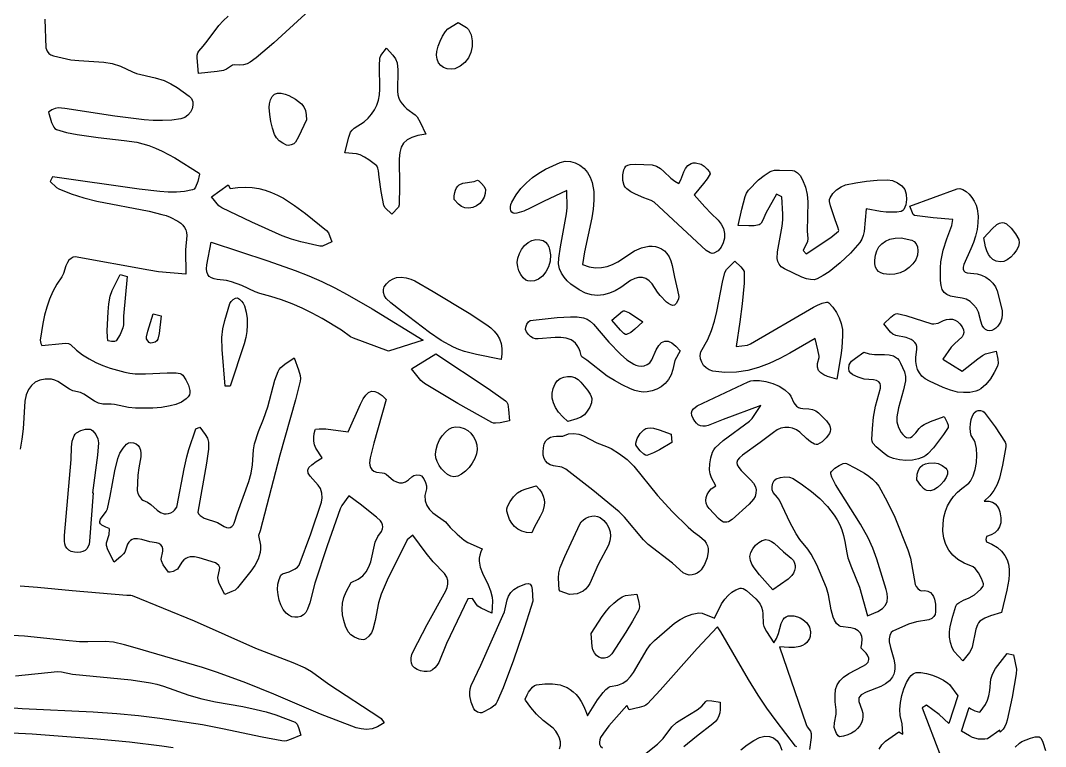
# Model space of a CAD drawing. Header units: centimetres. Extents: x 3 to 18, y 0.8 to 29.
# Drawn here: x 10.31 to 17.97, y 18.1 to 23.52 of the extents above; entities that cross this region are included whole.
import ezdxf

# ---------------------------------------------------------------- set-up
doc = ezdxf.new("R2010")
doc.units = ezdxf.units.CM
doc.layers.add('CUT', color=7, linetype='Continuous')

msp = doc.modelspace()

# ---------------------------------------------------------------- linework, layer by layer
at = {"layer": 'CUT'}
for points in [[(12.583382, 23.700231), (12.294049, 23.432597), (12.20399, 23.352103), (12.07128, 23.239536), (12.027741, 23.207284), (12.003668, 23.194992), (11.977432, 23.186817), (11.948562, 23.183927), (11.906757, 23.18751), (11.896378, 23.184123), (11.851033, 23.155456), (11.827232, 23.145287), (11.781138, 23.137233), (11.641053, 23.121673), (11.630761, 23.238576), (11.631853, 23.258899), (11.636115, 23.276143), (11.644457, 23.289426), (11.676466, 23.325591), (11.705935, 23.36386), (11.792775, 23.480622), (11.82576, 23.51664), (11.863042, 23.549427)], [(10.492491, 23.528762), (10.501614, 23.313376), (10.509769, 23.289798), (10.522518, 23.272991), (10.539027, 23.261457), (10.55846, 23.253699), (10.686811, 23.225548), (10.748528, 23.218754), (10.935311, 23.206345), (10.996901, 23.195989), (11.057545, 23.178084), (11.147256, 23.134857), (11.179473, 23.123033), (11.316972, 23.090039), (11.38406, 23.069133), (11.433595, 23.045548), (11.481206, 23.017043), (11.572695, 22.953175), (11.589792, 22.934775), (11.598686, 22.911536), (11.599902, 22.88547), (11.593961, 22.858589), (11.581385, 22.832902), (11.562696, 22.810423), (11.538417, 22.79316), (11.509069, 22.783127), (11.441394, 22.774299), (11.372518, 22.771243), (11.303302, 22.772777), (11.234608, 22.777717), (11.015969, 22.804302), (10.643642, 22.860693), (10.592058, 22.86595), (10.570614, 22.862158), (10.546979, 22.85201), (10.520644, 22.834796), (10.544372, 22.756059), (10.559662, 22.72259), (10.569119, 22.711021), (10.580149, 22.704299), (10.656226, 22.68324), (10.73422, 22.667909), (10.892165, 22.64404), (11.084904, 22.622593), (11.180051, 22.608783), (11.226409, 22.598412), (11.27161, 22.584703), (11.321018, 22.565571), (11.369443, 22.54357), (11.46387, 22.492942), (11.646739, 22.379084), (11.648193, 22.372408), (11.635516, 22.316719), (11.617906, 22.275041), (11.607864, 22.260384), (11.597671, 22.253205), (11.537764, 22.241539), (11.475965, 22.236154), (11.413573, 22.236249), (11.351884, 22.241025), (11.197054, 22.26006), (10.551651, 22.351221), (10.532981, 22.316776), (10.580852, 22.272632), (10.598601, 22.261824), (10.691371, 22.224155), (10.786041, 22.194079), (10.882154, 22.169776), (11.271979, 22.093885), (11.368509, 22.071138), (11.399253, 22.061521), (11.429387, 22.049317), (11.487503, 22.019981), (11.508601, 22.006291), (11.525299, 21.991015), (11.537894, 21.974096), (11.546683, 21.955477), (11.551962, 21.935099), (11.55403, 21.912906), (11.543716, 21.805218), (11.546774, 21.623763), (11.342778, 21.643088), (11.270173, 21.653474), (10.721254, 21.754955), (10.70636, 21.752373), (10.689612, 21.742343), (10.673996, 21.728072), (10.662499, 21.712762), (10.650912, 21.685896), (10.633346, 21.629037), (10.620023, 21.603998), (10.584173, 21.550198), (10.553949, 21.49458), (10.528778, 21.437319), (10.508086, 21.37859), (10.4913, 21.31857), (10.477847, 21.257436), (10.458644, 21.132527), (10.462931, 21.107642), (10.471133, 21.092796), (10.622913, 21.108401), (10.647839, 21.109616), (10.670082, 21.107528), (10.685871, 21.099512), (10.729195, 21.058615), (10.775405, 21.023118), (10.82409, 20.992471), (10.874842, 20.966123), (10.927251, 20.943522), (10.980907, 20.924117), (11.090327, 20.892694), (11.128261, 20.885421), (11.167096, 20.88181), (11.246667, 20.882167), (11.40784, 20.889335), (11.474288, 20.888667), (11.503986, 20.883694), (11.515554, 20.878663), (11.524022, 20.871407), (11.547473, 20.836197), (11.566893, 20.7954), (11.577204, 20.755614), (11.577356, 20.738162), (11.573328, 20.723437), (11.563536, 20.708333), (11.549847, 20.694429), (11.513905, 20.670567), (11.471744, 20.652535), (11.429609, 20.64102), (11.365715, 20.630884), (11.300826, 20.625266), (11.170467, 20.624207), (11.118435, 20.630697), (11.014822, 20.652195), (10.989326, 20.654308), (10.927363, 20.653923), (10.894439, 20.662397), (10.864535, 20.676466), (10.785019, 20.728785), (10.75927, 20.741774), (10.703079, 20.754889), (10.67733, 20.765708), (10.590895, 20.824009), (10.568185, 20.834706), (10.542938, 20.840798), (10.497054, 20.842228), (10.456759, 20.834857), (10.422179, 20.819008), (10.393439, 20.795002), (10.370667, 20.763164), (10.353989, 20.723815), (10.343531, 20.677278), (10.331132, 20.470428), (10.322395, 20.394018), (10.310425, 20.318268)], [(10.309863, 19.298667), (10.438743, 19.288721), (10.696509, 19.263601), (11.106964, 19.228016), (11.136317, 19.229009), (11.145153, 19.22715), (11.608243, 19.037754), (12.066755, 18.834294), (12.346257, 18.725316), (12.43798, 18.685921), (12.484312, 18.659932), (12.615307, 18.564088), (12.996846, 18.317068), (13.005888, 18.309069), (13.027951, 18.277353), (12.979331, 18.245048), (12.937373, 18.231338), (12.896719, 18.227063), (12.857185, 18.230395), (12.818582, 18.239504), (12.551763, 18.341338), (12.20334, 18.490474), (11.994101, 18.574729), (11.782587, 18.652619), (11.670279, 18.688783), (11.330041, 18.787445), (11.168631, 18.836757), (11.08752, 18.859278), (11.005573, 18.877017), (10.94322, 18.882887), (10.815897, 18.879987), (10.752387, 18.88128), (10.64936, 18.890301), (10.340711, 18.923401), (10.210754, 18.931181)], [(14.338355, 18.081562), (14.34498, 18.107219), (14.344455, 18.134343), (14.337717, 18.161842), (14.325702, 18.188624), (14.309345, 18.213598), (14.289583, 18.235671), (14.215119, 18.294196), (14.166952, 18.340705), (14.12293, 18.391529), (14.083131, 18.444914), (14.082355, 18.453758), (14.095532, 18.486209), (14.107396, 18.505838), (14.136448, 18.541958), (14.151548, 18.554472), (14.165638, 18.560635), (14.227604, 18.568358), (14.286807, 18.568406), (14.34257, 18.559366), (14.36895, 18.550995), (14.394217, 18.539823), (14.418286, 18.525672), (14.441073, 18.508364), (14.462493, 18.487725), (14.482462, 18.463575), (14.500895, 18.43574), (14.517709, 18.404042), (14.532817, 18.368305), (14.546136, 18.328351), (14.62266, 18.448715), (14.663436, 18.501759), (14.684159, 18.524762), (14.706066, 18.542694), (14.717201, 18.548229), (14.773824, 18.558015), (14.811514, 18.573117), (14.842756, 18.594661), (14.868913, 18.621343), (14.891354, 18.651856), (14.993705, 18.826877), (15.018417, 18.860961), (15.047209, 18.889903), (15.197657, 19.019409), (15.238055, 19.047415), (15.281186, 19.070743), (15.327859, 19.087929), (15.378884, 19.097507), (15.404719, 19.095104), (15.494678, 19.058505), (15.548492, 19.164528), (15.572313, 19.199046), (15.596665, 19.225886), (15.624949, 19.250219), (15.655833, 19.269588), (15.687988, 19.281538), (15.698407, 19.28168), (15.709806, 19.278103), (15.734497, 19.26286), (15.805161, 19.202769), (15.822391, 19.182887), (15.836043, 19.161716), (15.8463, 19.139107), (15.853345, 19.11491), (15.857363, 19.088975), (15.858, 19.013905), (15.863334, 18.995986), (15.883654, 18.958315), (15.938492, 18.873925), (15.95982, 18.905925), (15.973613, 18.942812), (15.994093, 19.016992), (16.008531, 19.047155), (16.018495, 19.058945), (16.030934, 19.067947), (16.046334, 19.073715), (16.065179, 19.075804), (16.087953, 19.073768), (16.11514, 19.067161), (16.136625, 19.05894), (16.155515, 19.048433), (16.185405, 19.021871), (16.20461, 18.990107), (16.212927, 18.955774), (16.210154, 18.921503), (16.204546, 18.905214), (16.19609, 18.889927), (16.184761, 18.875972), (16.170533, 18.863678), (16.153382, 18.853373), (16.133281, 18.845387), (16.092381, 18.838), (16.051249, 18.837807), (15.981428, 18.84258), (16.179633, 18.264063), (16.188979, 18.246553), (16.212607, 18.213481), (16.218183, 18.19651), (16.218121, 18.166829), (16.205186, 18.07682)], [(16.110011, 18.096017), (16.10194, 18.103175), (16.028735, 18.195948), (15.957085, 18.290028), (15.887839, 18.385812), (15.821844, 18.483697), (15.749592, 18.599736), (15.543624, 18.954836), (15.519175, 18.992103), (15.367402, 18.831549), (15.089988, 18.519857), (14.994776, 18.418627), (14.982381, 18.40856), (14.967626, 18.400783), (14.933146, 18.39005), (14.859052, 18.373564), (14.840894, 18.406362), (14.707142, 18.253296), (14.665392, 18.200173), (14.644642, 18.165912), (14.638229, 18.148547), (14.635546, 18.131709), (14.637407, 18.115909), (14.644628, 18.101659), (14.658025, 18.089471)], [(10.275226, 18.62806), (10.589296, 18.658742), (10.616995, 18.657259), (10.70128, 18.639246), (11.137681, 18.596386), (11.281857, 18.574931), (11.330669, 18.5644), (11.378919, 18.550872), (11.569724, 18.48379), (11.666216, 18.454363), (11.767208, 18.43235), (11.971413, 18.397069), (12.072817, 18.376402), (12.146649, 18.357259), (12.219702, 18.334653), (12.291702, 18.308877), (12.362374, 18.280222), (12.370644, 18.274453), (12.377513, 18.26542), (12.388302, 18.240473), (12.406823, 18.183454), (12.33415, 18.153448), (12.298417, 18.141976), (12.281134, 18.139662), (12.264406, 18.140597), (12.115855, 18.168896), (11.819898, 18.232192), (11.671316, 18.260242), (11.352493, 18.308549), (11.19243, 18.328084), (11.03208, 18.34392), (10.855169, 18.356449), (10.323255, 18.380616), (10.035142, 18.402604)], [(16.72499, 18.08032), (16.746266, 18.112102), (16.773215, 18.139816), (16.871888, 18.208994), (16.902617, 18.191089), (16.897066, 18.268697), (16.881968, 18.330923), (16.880211, 18.376794), (16.884803, 18.427377), (16.895058, 18.47956), (16.910292, 18.530233), (16.929821, 18.576283), (16.952958, 18.614598), (16.965667, 18.629882), (16.979021, 18.642066), (16.989484, 18.647607), (17.003015, 18.650834), (17.037466, 18.651044), (17.078738, 18.644089), (17.123195, 18.631364), (17.167204, 18.614261), (17.207128, 18.594173), (17.239333, 18.572495), (17.251404, 18.561494), (17.313382, 18.478809), (17.246609, 18.271275), (17.174218, 18.337643), (17.080094, 18.408638), (17.047738, 18.388594), (17.185025, 18.030888)], [(14.924222, 18.001036), (15.069221, 18.116912), (15.111342, 18.159035), (15.177381, 18.245991), (15.212673, 18.277585), (15.250913, 18.303401), (15.367427, 18.371918), (15.401562, 18.400361), (15.430695, 18.435897), (15.436741, 18.440233), (15.44668, 18.442004), (15.474578, 18.440159), (15.536876, 18.43107), (15.538633, 18.374551), (15.535057, 18.349992), (15.528126, 18.327408), (15.517554, 18.306433), (15.503052, 18.286698), (15.484333, 18.267835), (15.362316, 18.175055), (15.266629, 18.096218)], [(9.058583, 18.081717), (9.221871, 18.128267), (9.549785, 18.216801), (9.583014, 18.223202), (9.617321, 18.225889), (10.042302, 18.211963), (10.397675, 18.193098), (10.883602, 18.15779), (11.126005, 18.135208), (11.367359, 18.105401), (11.452585, 18.091416)], [(15.692788, 18.075677), (15.739415, 18.112499), (15.788392, 18.144815), (15.831726, 18.166126), (15.871335, 18.176093), (15.906785, 18.175153), (15.937639, 18.16374), (15.963463, 18.142291), (15.983823, 18.111239), (15.998282, 18.071021)], [(17.742127, 18.094448), (17.774286, 18.124718), (17.7919, 18.136525), (17.856964, 18.16273), (17.889758, 18.17067), (17.921139, 18.170739), (17.928578, 18.166864), (17.935314, 18.158472), (17.947195, 18.132101), (17.968176, 18.068749)]]:
    msp.add_lwpolyline(points, dxfattribs=at)
for points in [[(13.68667, 23.367326), (13.686147, 23.322979), (13.676222, 23.279717), (13.657522, 23.239528), (13.630678, 23.2044), (13.596315, 23.176319), (13.555064, 23.157273), (13.528991, 23.153938), (13.499795, 23.157542), (13.472143, 23.167038), (13.450704, 23.181377), (13.435193, 23.202854), (13.424338, 23.230302), (13.419113, 23.259647), (13.420494, 23.286813), (13.431047, 23.325979), (13.446168, 23.364381), (13.464958, 23.401346), (13.486518, 23.436202), (13.504214, 23.455151), (13.580032, 23.50291), (13.643829, 23.465041), (13.656998, 23.451328), (13.677163, 23.410771)], [(12.8209, 22.52254), (12.733335, 22.529353), (12.763278, 22.64661), (12.777055, 22.684054), (12.788251, 22.700066), (12.804931, 22.713822), (12.878429, 22.762148), (12.908824, 22.789209), (12.934703, 22.818811), (12.956049, 22.850953), (12.972843, 22.885638), (12.985068, 22.922867), (12.992707, 22.962642), (12.99574, 23.004964), (12.994043, 23.179645), (12.996585, 23.237599), (13.002783, 23.256891), (13.046233, 23.312785), (13.093149, 23.258784), (13.113459, 23.231195), (13.125103, 23.201985), (13.130358, 23.150238), (13.12779, 22.991195), (13.131253, 22.963607), (13.138377, 22.938787), (13.148924, 22.916368), (13.162657, 22.895981), (13.179339, 22.877258), (13.198733, 22.859829), (13.260378, 22.814821), (13.273934, 22.798821), (13.29666, 22.759383), (13.338308, 22.670854), (13.280826, 22.659357), (13.235045, 22.645114), (13.19979, 22.626787), (13.173885, 22.603039), (13.156156, 22.572533), (13.145427, 22.533932), (13.140523, 22.485899), (13.143532, 22.284227), (13.140696, 22.141625), (13.134115, 22.123836), (13.084931, 22.072228), (13.035053, 22.120281), (13.025947, 22.138237), (13.005725, 22.242763), (12.990197, 22.34852), (12.986002, 22.394893), (12.981835, 22.416153), (12.972583, 22.432157), (12.944574, 22.456851), (12.913976, 22.479102), (12.881471, 22.498529), (12.847744, 22.514745)], [(12.446688, 22.8146), (12.446956, 22.777563), (12.388388, 22.650608), (12.365881, 22.610108), (12.353152, 22.598313), (12.333868, 22.589168), (12.313628, 22.584643), (12.298031, 22.58671), (12.271183, 22.602161), (12.245135, 22.620759), (12.22326, 22.642221), (12.208928, 22.666265), (12.193374, 22.714972), (12.181982, 22.765341), (12.17426, 22.81657), (12.169713, 22.867859), (12.171312, 22.895811), (12.178735, 22.92518), (12.191221, 22.951073), (12.20801, 22.968601), (12.230912, 22.975898), (12.259421, 22.975596), (12.289071, 22.969398), (12.315396, 22.95901), (12.365975, 22.930901), (12.389354, 22.914373), (12.410119, 22.895214), (12.427266, 22.87269), (12.43979, 22.846064)], [(15.168382, 21.396318), (15.150916, 21.405079), (15.13685, 21.415666), (15.090898, 21.464684), (15.070309, 21.491139), (15.03122, 21.551508), (15.008166, 21.575796), (14.983419, 21.592044), (14.957036, 21.600327), (14.92908, 21.600718), (14.899608, 21.593293), (14.868683, 21.578128), (14.796121, 21.525624), (14.75446, 21.500936), (14.71155, 21.482115), (14.667567, 21.470047), (14.622683, 21.465617), (14.57707, 21.469709), (14.530903, 21.48321), (14.484354, 21.507004), (14.423402, 21.549664), (14.395778, 21.574243), (14.37161, 21.601499), (14.352062, 21.631816), (14.3383, 21.665578), (14.331488, 21.703167), (14.332791, 21.744968), (14.34577, 21.827925), (14.390713, 22.076041), (14.394286, 22.118688), (14.392334, 22.248402), (14.217227, 22.167108), (14.119647, 22.117076), (14.070315, 22.094701), (14.019548, 22.079141), (14.004355, 22.078034), (13.991761, 22.081274), (13.98198, 22.088343), (13.975222, 22.09872), (13.971701, 22.111885), (13.97163, 22.127319), (13.975222, 22.144501), (13.982687, 22.162912), (14.014027, 22.216896), (14.050276, 22.264921), (14.090926, 22.307518), (14.135472, 22.345221), (14.183406, 22.378563), (14.234221, 22.408077), (14.287411, 22.434298), (14.342469, 22.457756), (14.380812, 22.467407), (14.418932, 22.466743), (14.455731, 22.456895), (14.490114, 22.438993), (14.520987, 22.414169), (14.547253, 22.383554), (14.567816, 22.348277), (14.581581, 22.309471), (14.593191, 22.24215), (14.595487, 22.176055), (14.590444, 22.110927), (14.580034, 22.046503), (14.5242, 21.790642), (14.509927, 21.696565), (14.560372, 21.680212), (14.607609, 21.672981), (14.652085, 21.6739), (14.694248, 21.681998), (14.734544, 21.696306), (14.773421, 21.715852), (14.898651, 21.799112), (14.951233, 21.821856), (15.00404, 21.833089), (15.029776, 21.83379), (15.054664, 21.830895), (15.078404, 21.824163), (15.100694, 21.813354), (15.121234, 21.798229), (15.139722, 21.778549), (15.155856, 21.754073), (15.169337, 21.724562), (15.179862, 21.689776), (15.19583, 21.601398), (15.219413, 21.506032), (15.228487, 21.457969), (15.22713, 21.440967), (15.220004, 21.422765), (15.208998, 21.405928), (15.196004, 21.393021), (15.184871, 21.391569)], [(14.825206, 22.419293), (14.834393, 22.429788), (14.848949, 22.437816), (14.866031, 22.442427), (14.905555, 22.444592), (15.028889, 22.44151), (15.061945, 22.430926), (15.091126, 22.413482), (15.117901, 22.391397), (15.170095, 22.342163), (15.19845, 22.319448), (15.230265, 22.300955), (15.243405, 22.327825), (15.266267, 22.387367), (15.279924, 22.414719), (15.297687, 22.43691), (15.321522, 22.45128), (15.336332, 22.454701), (15.353397, 22.455169), (15.395279, 22.445915), (15.41884, 22.431741), (15.441945, 22.409746), (15.458587, 22.387745), (15.462759, 22.373556), (15.4405, 22.337504), (15.413142, 22.301487), (15.344524, 22.218163), (15.424658, 22.127861), (15.47149, 22.077264), (15.522343, 22.027386), (15.546107, 21.998797), (15.561861, 21.965444), (15.569667, 21.929394), (15.569584, 21.892714), (15.561675, 21.857471), (15.545998, 21.825732), (15.522616, 21.799564), (15.491588, 21.781035), (15.478295, 21.779919), (15.462279, 21.784222), (15.433117, 21.801795), (15.044653, 22.161223), (15.021846, 22.175432), (14.966921, 22.193531), (14.905894, 22.221992), (14.870874, 22.240307), (14.840689, 22.261339), (14.829074, 22.273453), (14.820664, 22.286942), (14.811231, 22.323075), (14.810406, 22.365432), (14.818142, 22.404255)], [(16.153856, 22.328873), (16.176532, 22.274841), (16.188969, 22.22033), (16.193731, 22.165478), (16.187312, 21.945417), (16.192162, 21.890928), (16.190442, 21.869407), (16.15915, 21.800858), (16.180083, 21.776576), (16.363627, 21.899304), (16.421063, 21.944598), (16.423488, 21.951068), (16.417706, 21.9761), (16.396105, 22.029484), (16.361456, 22.133795), (16.355228, 22.166896), (16.355732, 22.181758), (16.35956, 22.195002), (16.379519, 22.226179), (16.407818, 22.254677), (16.440926, 22.277335), (16.475311, 22.290993), (16.552595, 22.307224), (16.631016, 22.319122), (16.709963, 22.326467), (16.78882, 22.329042), (16.824557, 22.323089), (16.861611, 22.307126), (16.894125, 22.284145), (16.916246, 22.25714), (16.927624, 22.222346), (16.930112, 22.181759), (16.924242, 22.141241), (16.910546, 22.106651), (16.902689, 22.098831), (16.890409, 22.093249), (16.856529, 22.08747), (16.779109, 22.088128), (16.736898, 22.092177), (16.62895, 22.111832), (16.613135, 21.943841), (16.60646, 21.91343), (16.59625, 21.885898), (16.581493, 21.862021), (16.512289, 21.782326), (16.435292, 21.70821), (16.351629, 21.642784), (16.30765, 21.614301), (16.262429, 21.589157), (16.239384, 21.582841), (16.212133, 21.583931), (16.18171, 21.590992), (16.149149, 21.602584), (16.018221, 21.665521), (15.994705, 21.680653), (15.978582, 21.698924), (15.96871, 21.719754), (15.963944, 21.742566), (15.965167, 21.791818), (16.000389, 21.982765), (16.006052, 22.029907), (16.007053, 22.072666), (15.998103, 22.201838), (15.960036, 22.22215), (15.88035, 22.080273), (15.857005, 22.027871), (15.844314, 22.005332), (15.836954, 21.997548), (15.828627, 21.993068), (15.791342, 21.986381), (15.752419, 21.985322), (15.673235, 21.987806), (15.699363, 22.109013), (15.724136, 22.203696), (15.734473, 22.22918), (15.749043, 22.250637), (15.825591, 22.327985), (15.867371, 22.362268), (15.912111, 22.390887), (15.927622, 22.397174), (15.94464, 22.400619), (15.981861, 22.401612), (16.077623, 22.398124), (16.0928, 22.395316), (16.116833, 22.382366), (16.13583, 22.360053)], [(11.934299, 22.272079), (11.989209, 22.274569), (12.041704, 22.271586), (12.091992, 22.263604), (12.14028, 22.251098), (12.186774, 22.23454), (12.231683, 22.214405), (12.275212, 22.191166), (12.35896, 22.137272), (12.439676, 22.076649), (12.598638, 21.950376), (12.612367, 21.934048), (12.638416, 21.86514), (12.568805, 21.833732), (12.547562, 21.832668), (12.405362, 21.865813), (12.335462, 21.886599), (12.267337, 21.911636), (12.039794, 22.012078), (11.815763, 22.120466), (11.793764, 22.135919), (11.737458, 22.201861), (11.863676, 22.292303), (11.876767, 22.263643)], [(13.56138, 22.25292), (13.569065, 22.268716), (13.578513, 22.281158), (13.589463, 22.290699), (13.614829, 22.302887), (13.699877, 22.316889), (13.724262, 22.326104), (13.735581, 22.320243), (13.755249, 22.302193), (13.774415, 22.278551), (13.784229, 22.255912), (13.783486, 22.226988), (13.775486, 22.199523), (13.761219, 22.174482), (13.741677, 22.152828), (13.71785, 22.135527), (13.690728, 22.123541), (13.661302, 22.117835), (13.630563, 22.119374), (13.604838, 22.130119), (13.582494, 22.148367), (13.551509, 22.180885), (13.552342, 22.209457), (13.555719, 22.233318)], [(17.354049, 21.661763), (17.359171, 21.649556), (17.369041, 21.640721), (17.383513, 21.634875), (17.458987, 21.627251), (17.491236, 21.617676), (17.521619, 21.602583), (17.549331, 21.58266), (17.573565, 21.558595), (17.593517, 21.531074), (17.608381, 21.500785), (17.643515, 21.353003), (17.64521, 21.324176), (17.641734, 21.295292), (17.631469, 21.266317), (17.6128, 21.237218), (17.598172, 21.221984), (17.582418, 21.210971), (17.566102, 21.204334), (17.54979, 21.202228), (17.534048, 21.204811), (17.519439, 21.212237), (17.50653, 21.224662), (17.495886, 21.242244), (17.484606, 21.27474), (17.467088, 21.341819), (17.452421, 21.371145), (17.431108, 21.39671), (17.404742, 21.420032), (17.375691, 21.437695), (17.346319, 21.446284), (17.297474, 21.452417), (17.259582, 21.460585), (17.231221, 21.472105), (17.210969, 21.488292), (17.197402, 21.510463), (17.189099, 21.539934), (17.184638, 21.578021), (17.183313, 21.672258), (17.187487, 21.717162), (17.20457, 21.803884), (17.230576, 21.887922), (17.267931, 21.988275), (17.276915, 22.032615), (17.12934, 22.045014), (16.989308, 22.062041), (16.9786, 22.071298), (16.955362, 22.133074), (17.308384, 22.260866), (17.32915, 22.26304), (17.351655, 22.256261), (17.374733, 22.242032), (17.39722, 22.221855), (17.417949, 22.197232), (17.435755, 22.169667), (17.449473, 22.140662), (17.457937, 22.11172), (17.464409, 22.058463), (17.463727, 22.00703), (17.456947, 21.957166), (17.445129, 21.908616), (17.429331, 21.861125), (17.410611, 21.814435), (17.358637, 21.697824), (17.353822, 21.677725)], [(17.65888, 22.009142), (17.675725, 22.000684), (17.71169, 21.969049), (17.744885, 21.926336), (17.768342, 21.882798), (17.771939, 21.858212), (17.765863, 21.830895), (17.751999, 21.802762), (17.732234, 21.775732), (17.708456, 21.751721), (17.682549, 21.732645), (17.656401, 21.720423), (17.631898, 21.71697), (17.600586, 21.722454), (17.575738, 21.73381), (17.556353, 21.750526), (17.541434, 21.772089), (17.529981, 21.797988), (17.520996, 21.82771), (17.506434, 21.896577), (17.569278, 21.964053), (17.605039, 21.994857), (17.62409, 22.005352), (17.643954, 22.010985)], [(11.849353, 21.578769), (11.782034, 21.585011), (11.757689, 21.589397), (11.737548, 21.596866), (11.72174, 21.607817), (11.710398, 21.622646), (11.703652, 21.641753), (11.701635, 21.665534), (11.704476, 21.694387), (11.735123, 21.863434), (12.15899, 21.724428), (12.364285, 21.652474), (12.464642, 21.613011), (12.563233, 21.570131), (12.65867, 21.523836), (12.752719, 21.47389), (12.938988, 21.36559), (13.320525, 21.133211), (13.060447, 21.049977), (12.800262, 21.146078), (12.776275, 21.158331), (12.708642, 21.205781), (12.565044, 21.293369), (12.491486, 21.333225), (12.416546, 21.370037), (12.340067, 21.403493), (12.261893, 21.433278), (12.181866, 21.459078), (12.099828, 21.480581), (12.065399, 21.492063), (11.964896, 21.539883), (11.888219, 21.568206)], [(14.255097, 21.679138), (14.235696, 21.641566), (14.210612, 21.610566), (14.181534, 21.587586), (14.150152, 21.574072), (14.118157, 21.571471), (14.102458, 21.574715), (14.087238, 21.581229), (14.066303, 21.598337), (14.048718, 21.622617), (14.034973, 21.650593), (14.025557, 21.678792), (14.021974, 21.710757), (14.02646, 21.744354), (14.037923, 21.77785), (14.055273, 21.809514), (14.077418, 21.837614), (14.103266, 21.860418), (14.131727, 21.876195), (14.16171, 21.883213), (14.191596, 21.882115), (14.215329, 21.875042), (14.23365, 21.863084), (14.247302, 21.847333), (14.257029, 21.828879), (14.263574, 21.808814), (14.270088, 21.768213), (14.267124, 21.721836)], [(16.890754, 21.897193), (16.970266, 21.877943), (16.987778, 21.867703), (17.001975, 21.852234), (17.011674, 21.830008), (17.015691, 21.799495), (17.011611, 21.765629), (16.998664, 21.73279), (16.978061, 21.702122), (16.951008, 21.674767), (16.918715, 21.65187), (16.882388, 21.634575), (16.843238, 21.624025), (16.802472, 21.621363), (16.757012, 21.627566), (16.737762, 21.634616), (16.721392, 21.645002), (16.708321, 21.659251), (16.698968, 21.67789), (16.693753, 21.701446), (16.693095, 21.730447), (16.697915, 21.767308), (16.708165, 21.799987), (16.723972, 21.828285), (16.745461, 21.852007), (16.772757, 21.870956), (16.805988, 21.884934), (16.845278, 21.893746)], [(15.400068, 20.967279), (15.391836, 20.992562), (15.389804, 21.018954), (15.394577, 21.045231), (15.445062, 21.13616), (15.474307, 21.204662), (15.496531, 21.27511), (15.513772, 21.346939), (15.555977, 21.565044), (15.573667, 21.636733), (15.585397, 21.659952), (15.646383, 21.722365), (15.691937, 21.678617), (15.710799, 21.656732), (15.71646, 21.645779), (15.718544, 21.634817), (15.716294, 21.557867), (15.701841, 21.403962), (15.685502, 21.269853), (15.657363, 21.085036), (15.742082, 21.095738), (15.76558, 21.10474), (16.235232, 21.378238), (16.266213, 21.393854), (16.300869, 21.407555), (16.331565, 21.414839), (16.343041, 21.414666), (16.350662, 21.411201), (16.380547, 21.377451), (16.406587, 21.33923), (16.427705, 21.298062), (16.442826, 21.255475), (16.450684, 21.212075), (16.45249, 21.166884), (16.446371, 21.07564), (16.439559, 21.01896), (16.409435, 20.839981), (16.33929, 20.861542), (16.311192, 20.873846), (16.28892, 20.888567), (16.273355, 20.906754), (16.265378, 20.92946), (16.265872, 20.957733), (16.277806, 21.001769), (16.27793, 21.011763), (16.268085, 21.060442), (16.246456, 21.145773), (16.0588, 21.03615), (15.982588, 20.994693), (15.904982, 20.958297), (15.825609, 20.928377), (15.744094, 20.906346), (15.660062, 20.893616), (15.573139, 20.891602), (15.528476, 20.895054), (15.482951, 20.901715), (15.455944, 20.910323), (15.432726, 20.924935), (15.4139, 20.944329)], [(11.025287, 21.126904), (11.012675, 21.122428), (10.992704, 21.122605), (10.96773, 21.128072), (10.965026, 21.130477), (10.960998, 21.153464), (10.959493, 21.200968), (10.96723, 21.343436), (10.972696, 21.402368), (10.982464, 21.460345), (10.995649, 21.501716), (11.05628, 21.621183), (11.108774, 21.606925), (11.081487, 21.311116), (11.08107, 21.245846), (11.077241, 21.225332), (11.055833, 21.173488)], [(13.872281, 21.172171), (13.889372, 21.141281), (13.901371, 21.107447), (13.90771, 21.070675), (13.907824, 21.030974), (13.901147, 20.988351), (13.717371, 21.025464), (13.629213, 21.047263), (13.587017, 21.061492), (13.54644, 21.078901), (13.455198, 21.130268), (13.368097, 21.190208), (13.157327, 21.347434), (13.078852, 21.410091), (13.042603, 21.444372), (13.031206, 21.462707), (13.024151, 21.486979), (13.022653, 21.511391), (13.02793, 21.530148), (13.04618, 21.553537), (13.069133, 21.574819), (13.094789, 21.591193), (13.121144, 21.599855), (13.155508, 21.601757), (13.191352, 21.597937), (13.22622, 21.588743), (13.257658, 21.574528), (13.394146, 21.495692), (13.664131, 21.332978), (13.796108, 21.247087), (13.825083, 21.225082), (13.850662, 21.200107)], [(11.884877, 21.420432), (11.900695, 21.435012), (11.91794, 21.445172), (11.931516, 21.447196), (11.948015, 21.438416), (11.963373, 21.424365), (11.976098, 21.407227), (11.984698, 21.389186), (11.997822, 21.340825), (12.004639, 21.292869), (12.005876, 21.245277), (12.002259, 21.198011), (11.994516, 21.15103), (11.983374, 21.104296), (11.879008, 20.790103), (11.841409, 20.789893), (11.817135, 21.061526), (11.816157, 21.151842), (11.82307, 21.215656), (11.837497, 21.279247), (11.875579, 21.405147)], [(11.363446, 21.314219), (11.346927, 21.182132), (11.338421, 21.138805), (11.330978, 21.127926), (11.316485, 21.118244), (11.299005, 21.111321), (11.282597, 21.108716), (11.272768, 21.114227), (11.262057, 21.127345), (11.253981, 21.143074), (11.252055, 21.15642), (11.263086, 21.200143), (11.303679, 21.329648)], [(14.348553, 21.152092), (14.306083, 21.151721), (14.177588, 21.14245), (14.157866, 21.142933), (14.140477, 21.147927), (14.122361, 21.159613), (14.105645, 21.17523), (14.092442, 21.193211), (14.084868, 21.211988), (14.086361, 21.230341), (14.094901, 21.251743), (14.107005, 21.269766), (14.119186, 21.277981), (14.32037, 21.302462), (14.420175, 21.307473), (14.469252, 21.305319), (14.517541, 21.298973), (14.54351, 21.289999), (14.56813, 21.273896), (14.591729, 21.252273), (14.705919, 21.117701), (14.794757, 21.027244), (14.841475, 20.985845), (14.892317, 20.952354), (14.909317, 20.945149), (14.928835, 20.940358), (14.949853, 20.938891), (14.971351, 20.941656), (14.992309, 20.949562), (15.01171, 20.963519), (15.028533, 20.984435), (15.059898, 21.059069), (15.079561, 21.092904), (15.100907, 21.114909), (15.124099, 21.125263), (15.149298, 21.12415), (15.176663, 21.11175), (15.206357, 21.088245), (15.23854, 21.053818), (15.199101, 20.979883), (15.185328, 20.912479), (15.170989, 20.872886), (15.151023, 20.838368), (15.126148, 20.809025), (15.097082, 20.78496), (15.064543, 20.766272), (15.029248, 20.753062), (14.991916, 20.74543), (14.962411, 20.744576), (14.931948, 20.748729), (14.900863, 20.757018), (14.869495, 20.768572), (14.807262, 20.79799), (14.747953, 20.830014), (14.694038, 20.863774), (14.542377, 20.983587), (14.505665, 21.007992), (14.499803, 21.017522), (14.491788, 21.046922), (14.481784, 21.071856), (14.469945, 21.09267), (14.456424, 21.109711), (14.441374, 21.123324), (14.424948, 21.133856), (14.388583, 21.14706)], [(14.729145, 21.282473), (14.808393, 21.348614), (14.817084, 21.352346), (14.82429, 21.352246), (14.859943, 21.336258), (14.960527, 21.269924), (14.901839, 21.214478), (14.871489, 21.190299), (14.838707, 21.174683), (14.830022, 21.175597), (14.819616, 21.182091), (14.794216, 21.207838)], [(16.999857, 21.005321), (17.007671, 21.063138), (17.00656, 21.084079), (17.001495, 21.101533), (16.992786, 21.115932), (16.980744, 21.127705), (16.965679, 21.137281), (16.927722, 21.151563), (16.851399, 21.166975), (16.828946, 21.176791), (16.809444, 21.192514), (16.760019, 21.254447), (16.812162, 21.304128), (16.837486, 21.324092), (16.84943, 21.3294), (16.860694, 21.330276), (16.926014, 21.316229), (17.119318, 21.255024), (17.134579, 21.253002), (17.167513, 21.258801), (17.206336, 21.278554), (17.229836, 21.286737), (17.252236, 21.290068), (17.273456, 21.288486), (17.293416, 21.281928), (17.312035, 21.270332), (17.329235, 21.253636), (17.344935, 21.231777), (17.355443, 21.209111), (17.358037, 21.189677), (17.354147, 21.172849), (17.345203, 21.158002), (17.287513, 21.10591), (17.263863, 21.079398), (17.202479, 20.990025), (17.34533, 20.900748), (17.461519, 20.993621), (17.49775, 21.018325), (17.520966, 21.029323), (17.598913, 21.048957), (17.611367, 20.989595), (17.614645, 20.961391), (17.609693, 20.937308), (17.58477, 20.890065), (17.556257, 20.844025), (17.523335, 20.802496), (17.485184, 20.768789), (17.467618, 20.758688), (17.447713, 20.750938), (17.403213, 20.741884), (17.356343, 20.740412), (17.31176, 20.745305), (17.257667, 20.75901), (17.204573, 20.77856), (17.100883, 20.825849), (17.070204, 20.843457), (17.0454, 20.864346), (17.026195, 20.888154), (17.012313, 20.914518), (17.00348, 20.943076), (16.99942, 20.973465)], [(12.052031, 20.313955), (12.060646, 20.359466), (12.089887, 20.450606), (12.126371, 20.541948), (12.159572, 20.633546), (12.212082, 20.833464), (12.235873, 20.897198), (12.244926, 20.91278), (12.256972, 20.927019), (12.287389, 20.95266), (12.354948, 21.000924), (12.388259, 20.911676), (12.400567, 20.868006), (12.402533, 20.847091), (12.400526, 20.827048), (12.366696, 20.687819), (12.249597, 20.273496), (12.102234, 19.708553), (12.090477, 19.673279), (12.10354, 19.601858), (12.104009, 19.573693), (12.101091, 19.546933), (12.086529, 19.497049), (12.062716, 19.451053), (12.032513, 19.407789), (11.93217, 19.282843), (11.914239, 19.266752), (11.88996, 19.25514), (11.836959, 19.235051), (11.796885, 19.316194), (11.787077, 19.344218), (11.785859, 19.361358), (11.798951, 19.41773), (11.799741, 19.435391), (11.794165, 19.451098), (11.779478, 19.464016), (11.767858, 19.469169), (11.64752, 19.507964), (11.612603, 19.515563), (11.578764, 19.51523), (11.56243, 19.510973), (11.546584, 19.503392), (11.531298, 19.492043), (11.516644, 19.476477), (11.484113, 19.423963), (11.475124, 19.417372), (11.451497, 19.406269), (11.428797, 19.399632), (11.417179, 19.399493), (11.378414, 19.456428), (11.365592, 19.485001), (11.363369, 19.497926), (11.37498, 19.556382), (11.374011, 19.57572), (11.368945, 19.592029), (11.359714, 19.605107), (11.346245, 19.614754), (11.328471, 19.620772), (11.27804, 19.626787), (11.216993, 19.644267), (11.186642, 19.650056), (11.158016, 19.648634), (11.144727, 19.643991), (11.132322, 19.636071), (11.120952, 19.624383), (11.110768, 19.608435), (11.089975, 19.549688), (11.082374, 19.538271), (11.060826, 19.516886), (11.011184, 19.475614), (10.964123, 19.5676), (10.953295, 19.599488), (10.953219, 19.618801), (10.974803, 19.682939), (10.975827, 19.722116), (10.97314, 19.727598), (10.949642, 19.73541), (10.918643, 19.751757), (10.910084, 19.760262), (10.905447, 19.768968), (10.904203, 19.77786), (10.909777, 19.796144), (10.952909, 19.853918), (10.961982, 19.873754), (10.982302, 19.967377), (11.017302, 20.155996), (11.038964, 20.249179), (11.054081, 20.287649), (11.077453, 20.326456), (11.104523, 20.356556), (11.118021, 20.365515), (11.130736, 20.368905), (11.155497, 20.366587), (11.175371, 20.358995), (11.190607, 20.346723), (11.201455, 20.330361), (11.208166, 20.310503), (11.21099, 20.287739), (11.210177, 20.262661), (11.195808, 20.180278), (11.188589, 20.124022), (11.182805, 20.010996), (11.187596, 19.988537), (11.199822, 19.964639), (11.216199, 19.94486), (11.224917, 19.938253), (11.261072, 19.923997), (11.286103, 19.906196), (11.333461, 19.863986), (11.358332, 19.846829), (11.385696, 19.837138), (11.400709, 19.836226), (11.416824, 19.838541), (11.434197, 19.844536), (11.452989, 19.854664), (11.462947, 19.862924), (11.478367, 19.8861), (11.482439, 19.898577), (11.535164, 20.171851), (11.554528, 20.262524), (11.568565, 20.315225), (11.620916, 20.470989), (11.650389, 20.483437), (11.691031, 20.428236), (11.708064, 20.400444), (11.716, 20.372126), (11.71559, 20.319502), (11.701209, 20.21351), (11.637191, 19.847838), (11.641001, 19.836764), (11.65258, 19.824142), (11.683678, 19.803565), (11.783797, 19.77074), (11.83278, 19.742549), (11.850079, 19.735177), (11.865332, 19.732542), (11.878617, 19.73449), (11.890012, 19.740867), (11.899596, 19.751521), (11.907446, 19.766298), (11.931616, 19.844697), (12.018185, 20.078536), (12.034683, 20.139298), (12.045601, 20.202377)], [(13.957732, 20.615497), (13.963952, 20.529806), (13.893938, 20.515575), (13.860746, 20.511885), (13.845914, 20.513369), (13.832757, 20.518015), (13.579335, 20.659142), (13.330646, 20.808658), (13.303087, 20.830892), (13.232613, 20.917948), (13.415323, 21.029595), (13.805729, 20.771429), (13.93542, 20.679309), (13.944898, 20.668658), (13.95132, 20.653853)], [(17.108239, 20.525854), (17.211497, 20.563269), (17.233442, 20.517549), (17.241303, 20.496645), (17.242218, 20.488091), (17.240268, 20.481338), (17.206271, 20.428918), (17.170122, 20.377691), (17.131259, 20.328724), (17.089123, 20.283086), (17.074909, 20.271191), (17.058222, 20.261014), (17.018842, 20.245715), (16.973799, 20.237), (16.92591, 20.23468), (16.877993, 20.238565), (16.832866, 20.248466), (16.793344, 20.264194), (16.762246, 20.285558), (16.702746, 20.337206), (16.679194, 20.363963), (16.672374, 20.377163), (16.670156, 20.390086), (16.674774, 20.47368), (16.684062, 20.557375), (16.699152, 20.639929), (16.735367, 20.774071), (16.736276, 20.794098), (16.732146, 20.809941), (16.722289, 20.82194), (16.706018, 20.830435), (16.682644, 20.835767), (16.612701, 20.841507), (16.569311, 20.854901), (16.528883, 20.872742), (16.513273, 20.885304), (16.502596, 20.901348), (16.498249, 20.921663), (16.50163, 20.947039), (16.508149, 20.961619), (16.518713, 20.975018), (16.548065, 20.999059), (16.612263, 21.041588), (16.651535, 21.029168), (16.690784, 21.024828), (16.766353, 21.025566), (16.801244, 21.023234), (16.833251, 21.014159), (16.847951, 21.005936), (16.861661, 20.994637), (16.874294, 20.979801), (16.885759, 20.960963), (16.914414, 20.895107), (16.922479, 20.860966), (16.922618, 20.828371), (16.907859, 20.761125), (16.86921, 20.628102), (16.856895, 20.560887), (16.858671, 20.52187), (16.870186, 20.480499), (16.889502, 20.442843), (16.901478, 20.427304), (16.914677, 20.414971), (16.930564, 20.405973), (16.945399, 20.403513), (16.9594, 20.406646), (16.972786, 20.414428), (16.998588, 20.440159), (17.024554, 20.473148), (17.040913, 20.489889), (17.060833, 20.503847)], [(14.362218, 20.559268), (14.331686, 20.593916), (14.30847, 20.629031), (14.292646, 20.664464), (14.284288, 20.700065), (14.283475, 20.735684), (14.290281, 20.77117), (14.304783, 20.806374), (14.321409, 20.828967), (14.343473, 20.845778), (14.369318, 20.856693), (14.397286, 20.861597), (14.42572, 20.860376), (14.452961, 20.852916), (14.477354, 20.839103), (14.497239, 20.818823), (14.546212, 20.758986), (14.566915, 20.728387), (14.574076, 20.71261), (14.578256, 20.696397), (14.576424, 20.665614), (14.564539, 20.632597), (14.545822, 20.601162), (14.523495, 20.575127), (14.497888, 20.557749), (14.466944, 20.545708), (14.399989, 20.525238)], [(15.337751, 20.620423), (15.365998, 20.641989), (15.748391, 20.821012), (15.765987, 20.827459), (15.785892, 20.831362), (15.83096, 20.832097), (15.880258, 20.824338), (15.930452, 20.809207), (15.978207, 20.787826), (16.020186, 20.761315), (16.053054, 20.730798), (16.065029, 20.714387), (16.089209, 20.663631), (16.109458, 20.639207), (16.122231, 20.630729), (16.137282, 20.624863), (16.154991, 20.621701), (16.201256, 20.620201), (16.227596, 20.614638), (16.252192, 20.604858), (16.272475, 20.591075), (16.332132, 20.531266), (16.354159, 20.49849), (16.360543, 20.482123), (16.362819, 20.466051), (16.360376, 20.45071), (16.353621, 20.434558), (16.330248, 20.402238), (16.298852, 20.37393), (16.265583, 20.354471), (16.255429, 20.353315), (16.242874, 20.356576), (16.213417, 20.373087), (16.182925, 20.397471), (16.133223, 20.445842), (16.107103, 20.462998), (16.07933, 20.474545), (16.05048, 20.480368), (16.021131, 20.480349), (15.991858, 20.47437), (15.963238, 20.462316), (15.935848, 20.444069), (15.836496, 20.368194), (15.703636, 20.2745), (15.681626, 20.255066), (15.667986, 20.237077), (15.662652, 20.219495), (15.66556, 20.201282), (15.676644, 20.181401), (15.695839, 20.158816), (15.768313, 20.088233), (15.787656, 20.063832), (15.802235, 20.037553), (15.80686, 20.015638), (15.805407, 19.990178), (15.798652, 19.965393), (15.787371, 19.945505), (15.753765, 19.908849), (15.627979, 19.792643), (15.599831, 19.776302), (15.587134, 19.77311), (15.564075, 19.774924), (15.543568, 19.785322), (15.524943, 19.80149), (15.454674, 19.875006), (15.441107, 19.89461), (15.432883, 19.915051), (15.429946, 19.936102), (15.432244, 19.957539), (15.43972, 19.979137), (15.452321, 20.000668), (15.469992, 20.021908), (15.504529, 20.044119), (15.474286, 20.104971), (15.462323, 20.134342), (15.458002, 20.163203), (15.46062, 20.20801), (15.467325, 20.253911), (15.480325, 20.295904), (15.489877, 20.313871), (15.501831, 20.328985), (15.561318, 20.382309), (15.756065, 20.526781), (15.777489, 20.548569), (15.842987, 20.643739), (15.559367, 20.53941), (15.449469, 20.49429), (15.427804, 20.489564), (15.408294, 20.489118), (15.390736, 20.492854), (15.374931, 20.500672), (15.36068, 20.512472), (15.347781, 20.528154), (15.336034, 20.547619), (15.326756, 20.57081), (15.324712, 20.590333), (15.328759, 20.6067)], [(13.274883, 18.673445), (13.255068, 18.686298), (13.241013, 18.702075), (13.232401, 18.720314), (13.228918, 18.740552), (13.230249, 18.762328), (13.236079, 18.78518), (13.246094, 18.808646), (13.350519, 19.00891), (13.489093, 19.260466), (13.499115, 19.286272), (13.504404, 19.311797), (13.503663, 19.337446), (13.495597, 19.363622), (13.478908, 19.390729), (13.3952, 19.478286), (13.343127, 19.542903), (13.242752, 19.676265), (13.199958, 19.642808), (13.049523, 19.340092), (13.004686, 19.237048), (12.984798, 19.172963), (12.959924, 19.038687), (12.944395, 18.972408), (12.932535, 18.947026), (12.913759, 18.921987), (12.892347, 18.903088), (12.88199, 18.897752), (12.87258, 18.896125), (12.840631, 18.901726), (12.807685, 18.914395), (12.77901, 18.932706), (12.759876, 18.955229), (12.740598, 18.997292), (12.726552, 19.039814), (12.71798, 19.082663), (12.715123, 19.125706), (12.718222, 19.168812), (12.72752, 19.211847), (12.743257, 19.254679), (12.781217, 19.323027), (12.832937, 19.347394), (12.867779, 19.373316), (12.894029, 19.404363), (12.913367, 19.439561), (12.927471, 19.477935), (12.961097, 19.624535), (12.980278, 19.667062), (13.007516, 19.704943), (13.015802, 19.722903), (13.018754, 19.739544), (13.01685, 19.755083), (13.010571, 19.76974), (13.000396, 19.783732), (12.970281, 19.810595), (12.849503, 19.907691), (12.76428, 19.970538), (12.712352, 19.899105), (12.70003, 19.873508), (12.603411, 19.596703), (12.510234, 19.318703), (12.472215, 19.171116), (12.456234, 19.1233), (12.443506, 19.100317), (12.426581, 19.082801), (12.406506, 19.070806), (12.384328, 19.064388), (12.361094, 19.063599), (12.337851, 19.068494), (12.315646, 19.079127), (12.295527, 19.095552), (12.273952, 19.123101), (12.256551, 19.156044), (12.243633, 19.192808), (12.235505, 19.231824), (12.232476, 19.271519), (12.234855, 19.310323), (12.242949, 19.346663), (12.257068, 19.378968), (12.267662, 19.387822), (12.319111, 19.404179), (12.362708, 19.425395), (12.381516, 19.437853), (12.393069, 19.453058), (12.481281, 19.687228), (12.561035, 19.92428), (12.56546, 19.955734), (12.562156, 19.991032), (12.551888, 20.024359), (12.535421, 20.049896), (12.4749, 20.116428), (12.460599, 20.140723), (12.45752, 20.161749), (12.4661, 20.181543), (12.486777, 20.202138), (12.519988, 20.225569), (12.566169, 20.25387), (12.518764, 20.326027), (12.508477, 20.351602), (12.503503, 20.379035), (12.50276, 20.407736), (12.505775, 20.43643), (12.512076, 20.463843), (12.515222, 20.466889), (12.543326, 20.47118), (12.593579, 20.469632), (12.760011, 20.448614), (12.850462, 20.65472), (12.870799, 20.693894), (12.891233, 20.722834), (12.912258, 20.741693), (12.934365, 20.750623), (12.958046, 20.749776), (12.983794, 20.739307), (13.0121, 20.719367), (13.043457, 20.690109), (12.9505, 20.363567), (12.923084, 20.254932), (12.918344, 20.216841), (12.920031, 20.198266), (12.925378, 20.181148), (12.935103, 20.166344), (12.94992, 20.154712), (12.970548, 20.147107), (13.012901, 20.142878), (13.028504, 20.13855), (13.042965, 20.13172), (13.098204, 20.08567), (13.119898, 20.073785), (13.14182, 20.067401), (13.164158, 20.067327), (13.187101, 20.074371), (13.21084, 20.089342), (13.235563, 20.113049), (13.251027, 20.121631), (13.27336, 20.125903), (13.294871, 20.125496), (13.30787, 20.120041), (13.323604, 20.096904), (13.337248, 20.070605), (13.34529, 20.044427), (13.344218, 20.021653), (13.333147, 19.97327), (13.334414, 19.932603), (13.345949, 19.898321), (13.365684, 19.869094), (13.391548, 19.843592), (13.485229, 19.77613), (13.522397, 19.733727), (13.572642, 19.68361), (13.626348, 19.638334), (13.654079, 19.62208), (13.76136, 19.575618), (13.749604, 19.551641), (13.742162, 19.528161), (13.738578, 19.50511), (13.73839, 19.48242), (13.746371, 19.437849), (13.762433, 19.3939), (13.804112, 19.305685), (13.822384, 19.260325), (13.834049, 19.2134), (13.836433, 19.184341), (13.833372, 19.095642), (13.753841, 19.13241), (13.729056, 19.147213), (13.71699, 19.158658), (13.688973, 19.205069), (13.652925, 19.202412), (13.494772, 18.867548), (13.435674, 18.726341), (13.422268, 18.703556), (13.407262, 18.685403), (13.390443, 18.671879), (13.371598, 18.662978), (13.350513, 18.658698), (13.326976, 18.659032), (13.300772, 18.663976)], [(17.478039, 19.034136), (17.467646, 19.022786), (17.459523, 19.008678), (17.448177, 18.974597), (17.420826, 18.841065), (17.414128, 18.823184), (17.400573, 18.800905), (17.35188, 18.738286), (17.285889, 18.808669), (17.270556, 18.834913), (17.257686, 18.874904), (17.251729, 18.914851), (17.251582, 18.954649), (17.256141, 18.994194), (17.274967, 19.072105), (17.299381, 19.147749), (17.307078, 19.161047), (17.319942, 19.172496), (17.356278, 19.191909), (17.398603, 19.210101), (17.437133, 19.231189), (17.461137, 19.25037), (17.484889, 19.273351), (17.501976, 19.295564), (17.506016, 19.304955), (17.505984, 19.312439), (17.489405, 19.353553), (17.468178, 19.394907), (17.44256, 19.429028), (17.428187, 19.441041), (17.359832, 19.468619), (17.314193, 19.494819), (17.276041, 19.526789), (17.245523, 19.564274), (17.222783, 19.607017), (17.207966, 19.654764), (17.20122, 19.707259), (17.202689, 19.764247), (17.209668, 19.811709), (17.221153, 19.855312), (17.237083, 19.895367), (17.257396, 19.932184), (17.282033, 19.966075), (17.310932, 19.997352), (17.344033, 20.026324), (17.394789, 20.064669), (17.407095, 20.079711), (17.427886, 20.118863), (17.443242, 20.16683), (17.452757, 20.219682), (17.456027, 20.273488), (17.452647, 20.324318), (17.44221, 20.368242), (17.434219, 20.386386), (17.414042, 20.420619), (17.40803, 20.446609), (17.406063, 20.476792), (17.407927, 20.508659), (17.413411, 20.539702), (17.422301, 20.567411), (17.434385, 20.589278), (17.449449, 20.602794), (17.464462, 20.606736), (17.482749, 20.60654), (17.499814, 20.60255), (17.51116, 20.595111), (17.592283, 20.485046), (17.630792, 20.428543), (17.667693, 20.371041), (17.672341, 20.355713), (17.671766, 20.336941), (17.645755, 20.199673), (17.623666, 20.102424), (17.606666, 20.055676), (17.583306, 20.011034), (17.551795, 19.969139), (17.510341, 19.930632), (17.544697, 19.930361), (17.571877, 19.923193), (17.592767, 19.910389), (17.608256, 19.893212), (17.619232, 19.872924), (17.626584, 19.850785), (17.633964, 19.806005), (17.633745, 19.769232), (17.625579, 19.73895), (17.610335, 19.714407), (17.588883, 19.694848), (17.562091, 19.679517), (17.527636, 19.666944), (17.523279, 19.645156), (17.526963, 19.628284), (17.568155, 19.609779), (17.608508, 19.584507), (17.640233, 19.556567), (17.664133, 19.526199), (17.681007, 19.493642), (17.691655, 19.459137), (17.69688, 19.422924), (17.697481, 19.385242), (17.694258, 19.346331), (17.679545, 19.265783), (17.639463, 19.100496), (17.556123, 19.073858), (17.514664, 19.057314)], [(10.873618, 20.428841), (10.88908, 20.396773), (10.894346, 20.367051), (10.886812, 20.273551), (10.85, 19.993824), (10.853674, 19.993298), (10.828146, 19.631926), (10.824144, 19.610062), (10.816949, 19.591331), (10.806729, 19.575815), (10.793651, 19.563595), (10.77788, 19.554752), (10.759584, 19.549367), (10.738929, 19.547523), (10.716082, 19.5493), (10.691227, 19.555555), (10.672239, 19.565508), (10.658404, 19.578663), (10.649007, 19.594522), (10.643336, 19.612587), (10.640676, 19.63236), (10.641536, 19.675042), (10.689673, 20.242002), (10.693587, 20.333567), (10.698823, 20.377882), (10.711714, 20.418556), (10.719473, 20.429775), (10.731199, 20.440192), (10.762705, 20.457364), (10.798529, 20.467561), (10.830968, 20.468273), (10.841623, 20.463982), (10.852676, 20.455319)], [(13.711309, 20.383008), (13.720477, 20.351125), (13.723291, 20.316982), (13.718362, 20.283076), (13.705669, 20.248125), (13.686688, 20.213856), (13.662897, 20.181996), (13.635772, 20.154275), (13.606789, 20.132419), (13.577425, 20.118156), (13.549156, 20.113214), (13.525935, 20.117762), (13.501981, 20.129936), (13.47851, 20.148265), (13.456739, 20.171273), (13.437884, 20.197486), (13.423162, 20.225432), (13.413789, 20.253636), (13.410982, 20.280624), (13.415631, 20.316829), (13.42644, 20.352935), (13.44235, 20.387495), (13.462305, 20.419064), (13.485247, 20.446193), (13.510119, 20.467437), (13.535863, 20.481348), (13.561423, 20.486479), (13.594257, 20.483295), (13.624867, 20.473524), (13.652566, 20.45789), (13.676665, 20.437111), (13.696476, 20.411911)], [(14.906922, 20.36334), (14.919151, 20.39878), (14.941032, 20.434446), (14.968218, 20.4628), (14.982443, 20.471878), (14.996364, 20.476301), (15.017407, 20.477116), (15.038888, 20.474592), (15.082783, 20.46242), (15.171654, 20.429834), (15.177474, 20.36749), (15.085621, 20.314121), (15.038947, 20.290216), (14.990575, 20.272616), (14.98095, 20.273868), (14.968262, 20.280799), (14.939346, 20.306102), (14.915131, 20.337344), (14.908319, 20.351696)], [(15.383446, 19.405025), (15.367438, 19.393427), (15.349046, 19.384681), (15.328732, 19.379701), (15.306957, 19.379401), (15.284182, 19.384694), (15.260869, 19.396496), (15.181094, 19.466871), (14.999472, 19.608031), (14.965572, 19.642729), (14.824175, 19.811862), (14.783575, 19.851072), (14.585863, 20.012871), (14.384453, 20.170262), (14.356527, 20.184162), (14.294079, 20.193966), (14.268666, 20.202271), (14.248543, 20.214552), (14.233428, 20.230611), (14.223038, 20.250251), (14.217092, 20.273278), (14.215306, 20.299493), (14.217398, 20.328702), (14.224416, 20.358759), (14.236157, 20.381123), (14.251856, 20.396921), (14.270749, 20.40728), (14.292072, 20.413327), (14.315061, 20.41619), (14.36298, 20.41687), (14.405734, 20.431988), (14.445087, 20.435571), (14.481806, 20.430072), (14.516662, 20.417943), (14.617741, 20.366294), (14.68996, 20.33846), (14.724574, 20.322548), (14.787157, 20.284846), (14.842357, 20.240562), (14.891946, 20.191197), (15.069631, 19.972967), (15.181764, 19.852037), (15.299019, 19.735736), (15.339403, 19.702066), (15.382557, 19.67015), (15.420309, 19.636678), (15.434606, 19.618326), (15.444488, 19.598344), (15.448988, 19.578112), (15.449624, 19.555529), (15.441041, 19.506732), (15.422212, 19.458795), (15.39661, 19.41856)], [(16.676669, 20.094507), (16.701768, 20.069321), (16.722459, 20.041625), (16.786204, 19.928758), (16.841915, 19.81078), (16.939852, 19.567981), (16.958742, 19.505487), (16.994608, 19.30953), (17.001833, 19.293693), (17.014201, 19.27783), (17.028261, 19.265914), (17.04056, 19.261915), (17.067957, 19.262593), (17.090316, 19.257691), (17.108115, 19.248101), (17.121837, 19.234715), (17.131962, 19.218422), (17.13897, 19.200114), (17.145559, 19.161017), (17.14727, 19.103393), (17.143179, 19.084993), (17.134365, 19.06854), (17.119393, 19.054959), (17.096828, 19.045174), (17.004688, 19.030325), (16.944699, 19.011442), (16.827506, 18.961521), (16.815118, 18.949264), (16.805779, 18.928098), (16.800539, 18.903553), (16.800446, 18.881155), (16.810136, 18.837624), (16.83589, 18.751545), (16.842971, 18.708154), (16.843186, 18.682031), (16.840337, 18.658766), (16.834691, 18.638131), (16.826515, 18.619896), (16.803642, 18.58971), (16.773853, 18.566374), (16.739283, 18.548058), (16.628244, 18.50489), (16.591564, 18.484279), (16.580927, 18.473584), (16.574851, 18.462095), (16.572903, 18.449411), (16.574652, 18.435129), (16.597369, 18.373907), (16.602848, 18.348126), (16.603956, 18.323027), (16.6007, 18.298811), (16.593087, 18.275677), (16.581124, 18.253826), (16.564817, 18.233457), (16.544173, 18.214772), (16.518805, 18.198438), (16.490437, 18.185798), (16.460514, 18.176718), (16.430478, 18.171065), (16.419995, 18.17799), (16.407179, 18.196555), (16.396092, 18.220224), (16.390792, 18.242462), (16.392935, 18.275181), (16.405308, 18.340994), (16.405315, 18.372953), (16.397949, 18.43296), (16.395815, 18.482888), (16.399933, 18.524516), (16.411322, 18.559622), (16.431002, 18.589983), (16.459992, 18.617378), (16.499312, 18.643584), (16.60451, 18.697828), (16.626649, 18.71248), (16.642401, 18.728806), (16.64954, 18.7476), (16.649184, 18.75817), (16.639228, 18.782153), (16.629071, 18.795763), (16.592343, 18.833468), (16.591179, 18.841028), (16.59646, 18.864518), (16.599319, 18.903678), (16.597195, 18.919689), (16.586587, 18.945432), (16.568494, 18.963943), (16.544109, 18.976592), (16.514625, 18.984749), (16.435949, 18.995475), (16.426392, 19.00093), (16.407595, 19.018597), (16.391608, 19.041291), (16.381299, 19.06424), (16.368212, 19.119186), (16.347757, 19.230725), (16.331267, 19.283913), (16.26103, 19.455218), (16.218558, 19.535906), (16.193748, 19.57299), (16.134152, 19.645585), (16.10672, 19.685525), (16.061116, 19.768633), (15.981284, 19.939124), (15.967166, 19.959096), (15.934289, 19.996242), (15.925271, 20.016209), (15.92531, 20.038867), (15.931623, 20.064224), (15.942301, 20.085936), (15.955434, 20.097663), (15.987536, 20.106426), (16.022281, 20.111389), (16.055311, 20.110185), (16.082268, 20.100447), (16.152752, 20.052811), (16.220404, 20.002996), (16.283625, 19.949661), (16.340812, 19.891466), (16.390365, 19.827069), (16.411779, 19.792126), (16.430683, 19.755131), (16.446879, 19.715914), (16.460165, 19.674309), (16.470342, 19.630148), (16.483278, 19.545663), (16.492866, 19.508459), (16.519286, 19.434825), (16.577881, 19.287759), (16.638245, 19.075161), (16.71682, 19.106807), (16.751142, 19.129305), (16.773057, 19.154486), (16.784623, 19.181813), (16.7879, 19.210746), (16.784947, 19.240748), (16.777821, 19.271279), (16.708698, 19.497651), (16.678742, 19.578719), (16.642978, 19.656714), (16.586188, 19.758116), (16.399731, 20.054127), (16.37297, 20.109273), (16.36593, 20.13525), (16.365791, 20.145135), (16.368589, 20.151921), (16.394627, 20.175939), (16.426701, 20.197635), (16.457972, 20.211275), (16.471169, 20.213282), (16.4816, 20.211124), (16.549366, 20.176653), (16.61668, 20.138648), (16.648019, 20.117507)], [(17.071031, 20.209873), (17.093358, 20.214721), (17.138964, 20.216551), (17.1675, 20.210897), (17.197542, 20.196791), (17.222586, 20.177525), (17.231201, 20.166985), (17.236127, 20.156389), (17.236385, 20.132582), (17.226854, 20.106216), (17.209647, 20.079341), (17.186874, 20.054008), (17.160647, 20.032266), (17.133076, 20.016166), (17.106274, 20.007758), (17.082352, 20.009091), (17.069038, 20.015249), (17.0569, 20.024326), (17.036023, 20.047613), (17.00696, 20.08939), (17.009865, 20.131061), (17.018794, 20.162522), (17.032679, 20.185196), (17.050448, 20.200505)], [(14.223557, 19.944202), (14.22599, 19.921365), (14.224599, 19.899198), (14.212733, 19.856496), (14.192743, 19.81534), (14.147521, 19.734631), (14.131855, 19.693562), (14.091804, 19.69724), (14.056937, 19.707031), (14.027059, 19.722273), (14.001975, 19.742307), (13.98149, 19.766471), (13.965409, 19.794107), (13.953538, 19.824554), (13.945683, 19.857152), (13.945476, 19.873093), (13.949672, 19.890444), (13.968265, 19.927075), (13.995447, 19.962443), (14.025203, 19.991947), (14.055125, 20.010617), (14.090126, 20.02332), (14.163616, 20.044152), (14.187328, 20.017685), (14.204824, 19.992268), (14.2167, 19.967805)], [(14.549171, 19.293759), (14.532822, 19.274818), (14.51414, 19.259594), (14.49292, 19.248012), (14.468956, 19.24), (14.44204, 19.235484), (14.411969, 19.23439), (14.344007, 19.259293), (14.335062, 19.269198), (14.329421, 19.354674), (14.332708, 19.396891), (14.342806, 19.436459), (14.376651, 19.518085), (14.490063, 19.758604), (14.500817, 19.776076), (14.516145, 19.791332), (14.534912, 19.80387), (14.555982, 19.813188), (14.57822, 19.818785), (14.600488, 19.820158), (14.621653, 19.816806), (14.640577, 19.808226), (14.669301, 19.785562), (14.691383, 19.75971), (14.706855, 19.731195), (14.715749, 19.700537), (14.718095, 19.668261), (14.713925, 19.634888), (14.703269, 19.600941), (14.62646, 19.45724), (14.563394, 19.31649)], [(15.774945, 19.459927), (15.763436, 19.488357), (15.760377, 19.517184), (15.767204, 19.546748), (15.781886, 19.575279), (15.802392, 19.601008), (15.82669, 19.622164), (15.852751, 19.636978), (15.878543, 19.643679), (15.902036, 19.640499), (15.922132, 19.630375), (15.940961, 19.617299), (16.011062, 19.551276), (16.069413, 19.504469), (16.084601, 19.487044), (16.094171, 19.469002), (16.098539, 19.450528), (16.09812, 19.431804), (16.093328, 19.413013), (16.084578, 19.394338), (16.072286, 19.375963), (16.046772, 19.349622), (15.931906, 19.268931), (15.832245, 19.379851), (15.790784, 19.432657)], [(13.995982, 19.271684), (14.028009, 19.290604), (14.087072, 19.314002), (14.106193, 19.316381), (14.119719, 19.310825), (14.128661, 19.296043), (14.13403, 19.270744), (14.13809, 19.183435), (14.062349, 18.94068), (13.994454, 18.743268), (13.916412, 18.536155), (13.873089, 18.434517), (13.86498, 18.42077), (13.853939, 18.408162), (13.825398, 18.3859), (13.75884, 18.349908), (13.74491, 18.349626), (13.726173, 18.356612), (13.708415, 18.368033), (13.697424, 18.381056), (13.678882, 18.429447), (13.668875, 18.478331), (13.668348, 18.503435), (13.671487, 18.529236), (13.678802, 18.555925), (13.749715, 18.705526), (13.915653, 19.076647), (13.926221, 19.104733), (13.947306, 19.1941), (13.957703, 19.222505), (13.973237, 19.248675)], [(14.573825, 18.943716), (14.656693, 19.069245), (14.689084, 19.112004), (14.715089, 19.141467), (14.743674, 19.169023), (14.77442, 19.194016), (14.806909, 19.215791), (14.831305, 19.225814), (14.915546, 19.237466), (14.930427, 19.173862), (14.934603, 19.143801), (14.933538, 19.130452), (14.92948, 19.118699), (14.882766, 19.035062), (14.833161, 18.952944), (14.728081, 18.792284), (14.711954, 18.774359), (14.69325, 18.763127), (14.673061, 18.758327), (14.652479, 18.759699), (14.632597, 18.766981), (14.614506, 18.779913), (14.5993, 18.798234), (14.58807, 18.821683), (14.582174, 18.846112)], [(17.665068, 18.249083), (17.652377, 18.228965), (17.630673, 18.205506), (17.627015, 18.221692), (17.534946, 18.15717), (17.514984, 18.15306), (17.468157, 18.154574), (17.421893, 18.167542), (17.399641, 18.178515), (17.341319, 18.214443), (17.397815, 18.390618), (17.411585, 18.38049), (17.439738, 18.36612), (17.474077, 18.356587), (17.479341, 18.358323), (17.500625, 18.384569), (17.518856, 18.41399), (17.53374, 18.445467), (17.544986, 18.477878), (17.552521, 18.518451), (17.560764, 18.601391), (17.571853, 18.639735), (17.59416, 18.68056), (17.680846, 18.794315), (17.728712, 18.782517), (17.750544, 18.676757), (17.750157, 18.642568), (17.720303, 18.468357), (17.682572, 18.295496), (17.675223, 18.271286)]]:
    msp.add_lwpolyline(points, close=True, dxfattribs=at)

doc.saveas('drawing.dxf')
